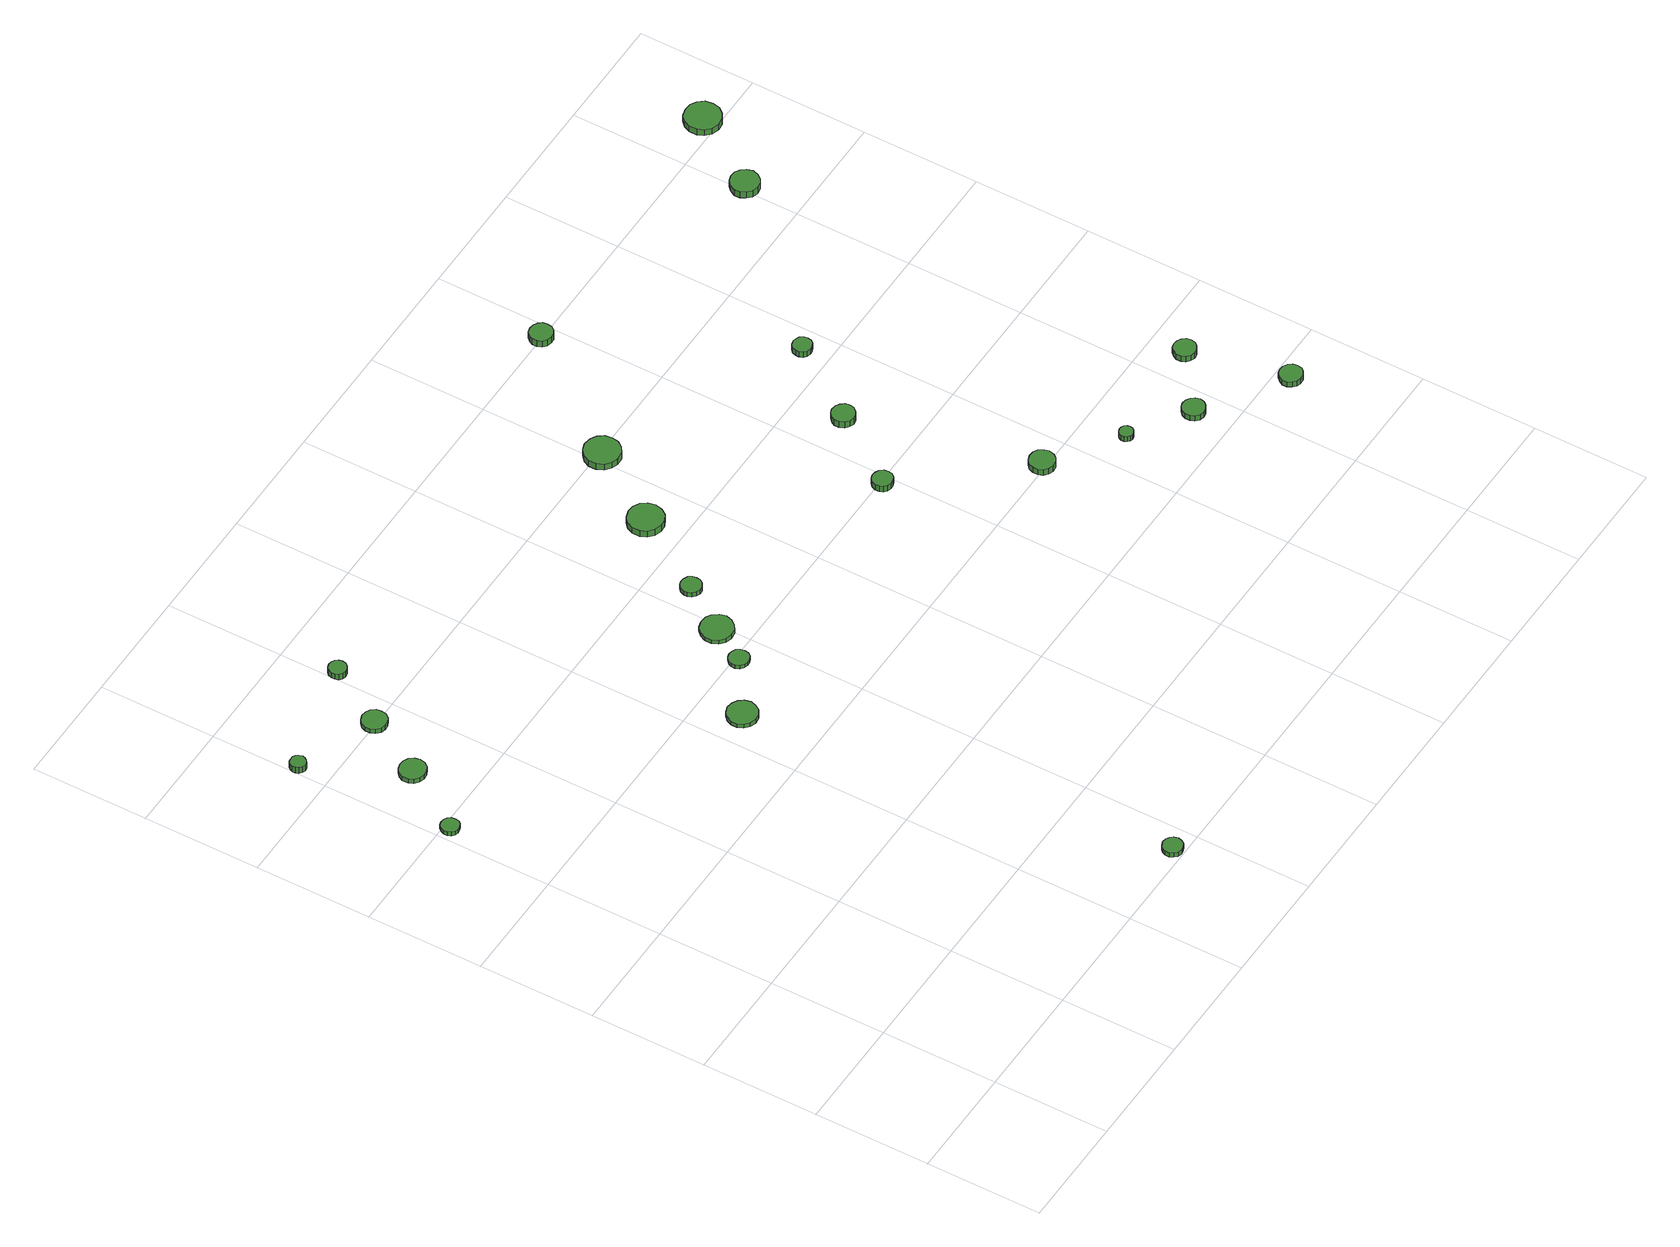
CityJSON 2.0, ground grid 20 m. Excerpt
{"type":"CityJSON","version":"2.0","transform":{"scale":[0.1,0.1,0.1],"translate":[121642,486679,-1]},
"CityObjects":{
"tree1":{"type":"SolitaryVegetationObject","attributes":{"function":"something"},"geometry":[{"type":"MultiSurface","lod":"1","boundaries":[[[0,1,2,3,4,5,6,7,8,9,10,11,12,13,14]],[[15,16,17,18,19,20,21,22,23,24,25,26,27,28,29]],[[0,29,28,1]],[[1,28,27,2]],[[2,27,26,3]],[[3,26,25,4]],[[4,25,24,5]],[[5,24,23,6]],[[6,23,22,7]],[[7,22,21,8]],[[8,21,20,9]],[[9,20,19,10]],[[10,19,18,11]],[[11,18,17,12]],[[12,17,16,13]],[[13,16,15,14]],[[14,15,29,0]]]}]},
"tree2":{"type":"SolitaryVegetationObject","attributes":{"function":"something"},"geometry":[{"type":"MultiSurface","lod":"1","boundaries":[[[30,31,32,33,34,35,36,37,38,39,40,41,42,43,44]],[[45,46,47,48,49,50,51,52,53,54,55,56,57,58,59]],[[30,59,58,31]],[[31,58,57,32]],[[32,57,56,33]],[[33,56,55,34]],[[34,55,54,35]],[[35,54,53,36]],[[36,53,52,37]],[[37,52,51,38]],[[38,51,50,39]],[[39,50,49,40]],[[40,49,48,41]],[[41,48,47,42]],[[42,47,46,43]],[[43,46,45,44]],[[44,45,59,30]]]}]},
"tree3":{"type":"SolitaryVegetationObject","attributes":{"function":"something"},"geometry":[{"type":"MultiSurface","lod":"1","boundaries":[[[60,61,62,63,64,65,66,67,68,69,70,71,72,73,74]],[[75,76,77,78,79,80,81,82,83,84,85,86,87,88,89]],[[60,89,88,61]],[[61,88,87,62]],[[62,87,86,63]],[[63,86,85,64]],[[64,85,84,65]],[[65,84,83,66]],[[66,83,82,67]],[[67,82,81,68]],[[68,81,80,69]],[[69,80,79,70]],[[70,79,78,71]],[[71,78,77,72]],[[72,77,76,73]],[[73,76,75,74]],[[74,75,89,60]]]}]},
"tree4":{"type":"SolitaryVegetationObject","attributes":{"function":"something"},"geometry":[{"type":"MultiSurface","lod":"1","boundaries":[[[90,91,92,93,94,95,96,97,98,99,100,101,102,103,104]],[[105,106,107,108,109,110,111,112,113,114,115,116,117,118,119]],[[90,119,118,91]],[[91,118,117,92]],[[92,117,116,93]],[[93,116,115,94]],[[94,115,114,95]],[[95,114,113,96]],[[96,113,112,97]],[[97,112,111,98]],[[98,111,110,99]],[[99,110,109,100]],[[100,109,108,101]],[[101,108,107,102]],[[102,107,106,103]],[[103,106,105,104]],[[104,105,119,90]]]}]},
"tree5":{"type":"SolitaryVegetationObject","attributes":{"function":"something"},"geometry":[{"type":"MultiSurface","lod":"1","boundaries":[[[120,121,122,123,124,125,126,127,128,129,130,131,132,133,134]],[[135,136,137,138,139,140,141,142,143,144,145,146,147,148,149]],[[120,149,148,121]],[[121,148,147,122]],[[122,147,146,123]],[[123,146,145,124]],[[124,145,144,125]],[[125,144,143,126]],[[126,143,142,127]],[[127,142,141,128]],[[128,141,140,129]],[[129,140,139,130]],[[130,139,138,131]],[[131,138,137,132]],[[132,137,136,133]],[[133,136,135,134]],[[134,135,149,120]]]}]},
"tree6":{"type":"SolitaryVegetationObject","attributes":{"function":"something"},"geometry":[{"type":"MultiSurface","lod":"1","boundaries":[[[150,151,152,153,154,155,156,157,158,159,160,161,162,163,164]],[[165,166,167,168,169,170,171,172,173,174,175,176,177,178,179]],[[150,179,178,151]],[[151,178,177,152]],[[152,177,176,153]],[[153,176,175,154]],[[154,175,174,155]],[[155,174,173,156]],[[156,173,172,157]],[[157,172,171,158]],[[158,171,170,159]],[[159,170,169,160]],[[160,169,168,161]],[[161,168,167,162]],[[162,167,166,163]],[[163,166,165,164]],[[164,165,179,150]]]}]},
"tree7":{"type":"SolitaryVegetationObject","attributes":{"function":"something"},"geometry":[{"type":"MultiSurface","lod":"1","boundaries":[[[180,181,182,183,184,185,186,187,188,189,190,191,192,193,194]],[[195,196,197,198,199,200,201,202,203,204,205,206,207,208,209]],[[180,209,208,181]],[[181,208,207,182]],[[182,207,206,183]],[[183,206,205,184]],[[184,205,204,185]],[[185,204,203,186]],[[186,203,202,187]],[[187,202,201,188]],[[188,201,200,189]],[[189,200,199,190]],[[190,199,198,191]],[[191,198,197,192]],[[192,197,196,193]],[[193,196,195,194]],[[194,195,209,180]]]}]},
"tree8":{"type":"SolitaryVegetationObject","attributes":{"function":"something"},"geometry":[{"type":"MultiSurface","lod":"1","boundaries":[[[210,211,212,213,214,215,216,217,218,219,220,221,222,223,224]],[[225,226,227,228,229,230,231,232,233,234,235,236,237,238,239]],[[210,239,238,211]],[[211,238,237,212]],[[212,237,236,213]],[[213,236,235,214]],[[214,235,234,215]],[[215,234,233,216]],[[216,233,232,217]],[[217,232,231,218]],[[218,231,230,219]],[[219,230,229,220]],[[220,229,228,221]],[[221,228,227,222]],[[222,227,226,223]],[[223,226,225,224]],[[224,225,239,210]]]}]},
"tree9":{"type":"SolitaryVegetationObject","attributes":{"function":"something"},"geometry":[{"type":"MultiSurface","lod":"1","boundaries":[[[240,241,242,243,244,245,246,247,248,249,250,251,252,253,254]],[[255,256,257,258,259,260,261,262,263,264,265,266,267,268,269]],[[240,269,268,241]],[[241,268,267,242]],[[242,267,266,243]],[[243,266,265,244]],[[244,265,264,245]],[[245,264,263,246]],[[246,263,262,247]],[[247,262,261,248]],[[248,261,260,249]],[[249,260,259,250]],[[250,259,258,251]],[[251,258,257,252]],[[252,257,256,253]],[[253,256,255,254]],[[254,255,269,240]]]}]},
"tree10":{"type":"SolitaryVegetationObject","attributes":{"function":"something"},"geometry":[{"type":"MultiSurface","lod":"1","boundaries":[[[270,271,272,273,274,275,276,277,278,279,280,281,282,283,284]],[[285,286,287,288,289,290,291,292,293,294,295,296,297,298,299]],[[270,299,298,271]],[[271,298,297,272]],[[272,297,296,273]],[[273,296,295,274]],[[274,295,294,275]],[[275,294,293,276]],[[276,293,292,277]],[[277,292,291,278]],[[278,291,290,279]],[[279,290,289,280]],[[280,289,288,281]],[[281,288,287,282]],[[282,287,286,283]],[[283,286,285,284]],[[284,285,299,270]]]}]},
"tree11":{"type":"SolitaryVegetationObject","attributes":{"function":"something"},"geometry":[{"type":"MultiSurface","lod":"1","boundaries":[[[300,301,302,303,304,305,306,307,308,309,310,311,312,313,314]],[[315,316,317,318,319,320,321,322,323,324,325,326,327,328,329]],[[300,329,328,301]],[[301,328,327,302]],[[302,327,326,303]],[[303,326,325,304]],[[304,325,324,305]],[[305,324,323,306]],[[306,323,322,307]],[[307,322,321,308]],[[308,321,320,309]],[[309,320,319,310]],[[310,319,318,311]],[[311,318,317,312]],[[312,317,316,313]],[[313,316,315,314]],[[314,315,329,300]]]}]},
"tree12":{"type":"SolitaryVegetationObject","attributes":{"function":"something"},"geometry":[{"type":"MultiSurface","lod":"1","boundaries":[[[330,331,332,333,334,335,336,337,338,339,340,341,342,343,344]],[[345,346,347,348,349,350,351,352,353,354,355,356,357,358,359]],[[330,359,358,331]],[[331,358,357,332]],[[332,357,356,333]],[[333,356,355,334]],[[334,355,354,335]],[[335,354,353,336]],[[336,353,352,337]],[[337,352,351,338]],[[338,351,350,339]],[[339,350,349,340]],[[340,349,348,341]],[[341,348,347,342]],[[342,347,346,343]],[[343,346,345,344]],[[344,345,359,330]]]}]},
"tree13":{"type":"SolitaryVegetationObject","attributes":{"function":"something"},"geometry":[{"type":"MultiSurface","lod":"1","boundaries":[[[360,361,362,363,364,365,366,367,368,369,370,371,372,373,374]],[[375,376,377,378,379,380,381,382,383,384,385,386,387,388,389]],[[360,389,388,361]],[[361,388,387,362]],[[362,387,386,363]],[[363,386,385,364]],[[364,385,384,365]],[[365,384,383,366]],[[366,383,382,367]],[[367,382,381,368]],[[368,381,380,369]],[[369,380,379,370]],[[370,379,378,371]],[[371,378,377,372]],[[372,377,376,373]],[[373,376,375,374]],[[374,375,389,360]]]}]},
"tree14":{"type":"SolitaryVegetationObject","attributes":{"function":"something"},"geometry":[{"type":"MultiSurface","lod":"1","boundaries":[[[390,391,392,393,394,395,396,397,398,399,400,401,402,403,404]],[[405,406,407,408,409,410,411,412,413,414,415,416,417,418,419]],[[390,419,418,391]],[[391,418,417,392]],[[392,417,416,393]],[[393,416,415,394]],[[394,415,414,395]],[[395,414,413,396]],[[396,413,412,397]],[[397,412,411,398]],[[398,411,410,399]],[[399,410,409,400]],[[400,409,408,401]],[[401,408,407,402]],[[402,407,406,403]],[[403,406,405,404]],[[404,405,419,390]]]}]},
"tree15":{"type":"SolitaryVegetationObject","attributes":{"function":"something"},"geometry":[{"type":"MultiSurface","lod":"1","boundaries":[[[420,421,422,423,424,425,426,427,428,429,430,431,432,433,434]],[[435,436,437,438,439,440,441,442,443,444,445,446,447,448,449]],[[420,449,448,421]],[[421,448,447,422]],[[422,447,446,423]],[[423,446,445,424]],[[424,445,444,425]],[[425,444,443,426]],[[426,443,442,427]],[[427,442,441,428]],[[428,441,440,429]],[[429,440,439,430]],[[430,439,438,431]],[[431,438,437,432]],[[432,437,436,433]],[[433,436,435,434]],[[434,435,449,420]]]}]},
"tree16":{"type":"SolitaryVegetationObject","attributes":{"function":"something"},"geometry":[{"type":"MultiSurface","lod":"1","boundaries":[[[450,451,452,453,454,455,456,457,458,459,460,461,462,463,464]],[[465,466,467,468,469,470,471,472,473,474,475,476,477,478,479]],[[450,479,478,451]],[[451,478,477,452]],[[452,477,476,453]],[[453,476,475,454]],[[454,475,474,455]],[[455,474,473,456]],[[456,473,472,457]],[[457,472,471,458]],[[458,471,470,459]],[[459,470,469,460]],[[460,469,468,461]],[[461,468,467,462]],[[462,467,466,463]],[[463,466,465,464]],[[464,465,479,450]]]}]},
"tree17":{"type":"SolitaryVegetationObject","attributes":{"function":"something"},"geometry":[{"type":"MultiSurface","lod":"1","boundaries":[[[480,481,482,483,484,485,486,487,488,489,490,491,492,493,494]],[[495,496,497,498,499,500,501,502,503,504,505,506,507,508,509]],[[480,509,508,481]],[[481,508,507,482]],[[482,507,506,483]],[[483,506,505,484]],[[484,505,504,485]],[[485,504,503,486]],[[486,503,502,487]],[[487,502,501,488]],[[488,501,500,489]],[[489,500,499,490]],[[490,499,498,491]],[[491,498,497,492]],[[492,497,496,493]],[[493,496,495,494]],[[494,495,509,480]]]}]},
"tree18":{"type":"SolitaryVegetationObject","attributes":{"function":"something"},"geometry":[{"type":"MultiSurface","lod":"1","boundaries":[[[510,511,512,513,514,515,516,517,518,519,520,521,522,523,524]],[[525,526,527,528,529,530,531,532,533,534,535,536,537,538,539]],[[510,539,538,511]],[[511,538,537,512]],[[512,537,536,513]],[[513,536,535,514]],[[514,535,534,515]],[[515,534,533,516]],[[516,533,532,517]],[[517,532,531,518]],[[518,531,530,519]],[[519,530,529,520]],[[520,529,528,521]],[[521,528,527,522]],[[522,527,526,523]],[[523,526,525,524]],[[524,525,539,510]]]}]},
"tree19":{"type":"SolitaryVegetationObject","attributes":{"function":"something"},"geometry":[{"type":"MultiSurface","lod":"1","boundaries":[[[540,541,542,543,544,545,546,547,548,549,550,551,552,553,554]],[[555,556,557,558,559,560,561,562,563,564,565,566,567,568,569]],[[540,569,568,541]],[[541,568,567,542]],[[542,567,566,543]],[[543,566,565,544]],[[544,565,564,545]],[[545,564,563,546]],[[546,563,562,547]],[[547,562,561,548]],[[548,561,560,549]],[[549,560,559,550]],[[550,559,558,551]],[[551,558,557,552]],[[552,557,556,553]],[[553,556,555,554]],[[554,555,569,540]]]}]},
"tree20":{"type":"SolitaryVegetationObject","attributes":{"function":"something"},"geometry":[{"type":"MultiSurface","lod":"1","boundaries":[[[570,571,572,573,574,575,576,577,578,579,580,581,582,583,584]],[[585,586,587,588,589,590,591,592,593,594,595,596,597,598,599]],[[570,599,598,571]],[[571,598,597,572]],[[572,597,596,573]],[[573,596,595,574]],[[574,595,594,575]],[[575,594,593,576]],[[576,593,592,577]],[[577,592,591,578]],[[578,591,590,579]],[[579,590,589,580]],[[580,589,588,581]],[[581,588,587,582]],[[582,587,586,583]],[[583,586,585,584]],[[584,585,599,570]]]}]},
"tree21":{"type":"SolitaryVegetationObject","attributes":{"function":"something"},"geometry":[{"type":"MultiSurface","lod":"1","boundaries":[[[600,601,602,603,604,605,606,607,608,609,610,611,612,613,614]],[[615,616,617,618,619,620,621,622,623,624,625,626,627,628,629]],[[600,629,628,601]],[[601,628,627,602]],[[602,627,626,603]],[[603,626,625,604]],[[604,625,624,605]],[[605,624,623,606]],[[606,623,622,607]],[[607,622,621,608]],[[608,621,620,609]],[[609,620,619,610]],[[610,619,618,611]],[[611,618,617,612]],[[612,617,616,613]],[[613,616,615,614]],[[614,615,629,600]]]}]},
"tree22":{"type":"SolitaryVegetationObject","attributes":{"function":"something"},"geometry":[{"type":"MultiSurface","lod":"1","boundaries":[[[630,631,632,633,634,635,636,637,638,639,640,641,642,643,644]],[[645,646,647,648,649,650,651,652,653,654,655,656,657,658,659]],[[630,659,658,631]],[[631,658,657,632]],[[632,657,656,633]],[[633,656,655,634]],[[634,655,654,635]],[[635,654,653,636]],[[636,653,652,637]],[[637,652,651,638]],[[638,651,650,639]],[[639,650,649,640]],[[640,649,648,641]],[[641,648,647,642]],[[642,647,646,643]],[[643,646,645,644]],[[644,645,659,630]]]}]},
"tree23":{"type":"SolitaryVegetationObject","attributes":{"function":"something"},"geometry":[{"type":"MultiSurface","lod":"1","boundaries":[[[660,661,662,663,664,665,666,667,668,669,670,671,672,673,674]],[[675,676,677,678,679,680,681,682,683,684,685,686,687,688,689]],[[660,689,688,661]],[[661,688,687,662]],[[662,687,686,663]],[[663,686,685,664]],[[664,685,684,665]],[[665,684,683,666]],[[666,683,682,667]],[[667,682,681,668]],[[668,681,680,669]],[[669,680,679,670]],[[670,679,678,671]],[[671,678,677,672]],[[672,677,676,673]],[[673,676,675,674]],[[674,675,689,660]]]}]}
},
"vertices":[
[39,989,15],[38,996,15],[34,1001,15],[29,1004,15],[22,1005,15],[16,1003,15],[12,998,15],[9,992,15],[9,986,15],[12,980,15],[16,976,15],[22,974,15],[29,975,15],[34,978,15],[38,983,15],[38,983,7],[34,978,7],[29,975,7],[22,974,7],[16,976,7],[12,980,7],[9,986,7],[9,992,7],[12,998,7],[16,1003,7],[22,1005,7],[29,1004,7],[34,1001,7],[38,996,7],[39,989,7],
[27,1255,20],[25,1261,20],[22,1265,20],[18,1268,20],[12,1268,20],[7,1267,20],[3,1263,20],[1,1258,20],[1,1253,20],[3,1248,20],[7,1244,20],[12,1242,20],[18,1243,20],[22,1246,20],[25,1250,20],[25,1250,7],[22,1246,7],[18,1243,7],[12,1242,7],[7,1244,7],[3,1248,7],[1,1253,7],[1,1258,7],[3,1263,7],[7,1267,7],[12,1268,7],[18,1268,7],[22,1265,7],[25,1261,7],[27,1255,7],
[117,1099,16],[115,1108,16],[109,1116,16],[101,1120,16],[92,1121,16],[83,1118,16],[76,1112,16],[72,1104,16],[72,1094,16],[76,1086,16],[83,1080,16],[92,1077,16],[101,1078,16],[109,1082,16],[115,1090,16],[115,1090,7],[109,1082,7],[101,1078,7],[92,1077,7],[83,1080,7],[76,1086,7],[72,1094,7],[72,1104,7],[76,1112,7],[83,1118,7],[92,1121,7],[101,1120,7],[109,1116,7],[115,1108,7],[117,1099,7],
[172,1202,17],[171,1211,17],[165,1218,17],[158,1222,17],[149,1223,17],[141,1220,17],[134,1214,17],[131,1206,17],[131,1198,17],[134,1190,17],[141,1184,17],[149,1181,17],[158,1182,17],[165,1186,17],[171,1193,17],[171,1193,8],[165,1186,8],[158,1182,8],[149,1181,8],[141,1184,8],[134,1190,8],[131,1198,8],[131,1206,8],[134,1214,8],[141,1220,8],[149,1223,8],[158,1222,8],[165,1218,8],[171,1211,8],[172,1202,8],
[576,19,17],[574,26,17],[570,31,17],[564,35,17],[557,36,17],[550,33,17],[545,29,17],[542,22,17],[542,15,17],[545,9,17],[550,4,17],[557,2,17],[564,3,17],[570,6,17],[574,12,17],[574,12,8],[570,6,8],[564,3,8],[557,2,8],[550,4,8],[545,9,8],[542,15,8],[542,22,8],[545,29,8],[550,33,8],[557,36,8],[564,35,8],[570,31,8],[574,26,8],[576,19,8],
[226,1304,23],[225,1310,23],[221,1315,23],[216,1318,23],[210,1319,23],[204,1317,23],[199,1313,23],[197,1307,23],[197,1301,23],[199,1295,23],[204,1291,23],[210,1289,23],[216,1290,23],[221,1293,23],[225,1298,23],[225,1298,11],[221,1293,11],[216,1290,11],[210,1289,11],[204,1291,11],[199,1295,11],[197,1301,11],[197,1307,11],[199,1313,11],[204,1317,11],[210,1319,11],[216,1318,11],[221,1315,11],[225,1310,11],[226,1304,11],
[482,727,17],[479,738,17],[473,746,17],[464,751,17],[453,753,17],[443,749,17],[435,742,17],[431,732,17],[431,722,17],[435,712,17],[443,705,17],[453,702,17],[464,703,17],[473,708,17],[479,717,17],[479,717,9],[473,708,9],[464,703,9],[453,702,9],[443,705,9],[435,712,9],[431,722,9],[431,732,9],[435,742,9],[443,749,9],[453,753,9],[464,751,9],[473,746,9],[479,738,9],[482,727,9],
[570,792,15],[569,799,15],[565,805,15],[558,808,15],[551,809,15],[545,807,15],[539,802,15],[536,796,15],[536,789,15],[539,782,15],[545,777,15],[551,775,15],[558,776,15],[565,779,15],[569,785,15],[569,785,8],[565,779,8],[558,776,8],[551,775,8],[545,777,8],[539,782,8],[536,789,8],[536,796,8],[539,802,8],[545,807,8],[551,809,8],[558,808,8],[565,805,8],[569,799,8],[570,792,8],
[617,853,16],[614,864,16],[607,874,16],[598,879,16],[586,880,16],[575,877,16],[567,869,16],[562,859,16],[562,847,16],[567,837,16],[575,829,16],[586,826,16],[598,827,16],[607,833,16],[614,842,16],[614,842,8],[607,833,8],[598,827,8],[586,826,8],[575,829,8],[567,837,8],[562,847,8],[562,859,8],[567,869,8],[575,877,8],[586,880,8],[598,879,8],[607,874,8],[614,864,8],[617,853,8],
[661,933,17],[660,940,17],[656,946,17],[649,949,17],[642,950,17],[635,948,17],[630,943,17],[627,936,17],[627,929,17],[630,923,17],[635,918,17],[642,915,17],[649,916,17],[656,920,17],[660,926,17],[660,926,8],[656,920,8],[649,916,8],[642,915,8],[635,918,8],[630,923,8],[627,929,8],[627,936,8],[630,943,8],[635,948,8],[642,950,8],[649,949,8],[656,946,8],[660,940,8],[661,933,8],
[756,1064,21],[753,1076,21],[746,1086,21],[735,1092,21],[723,1093,21],[711,1089,21],[702,1081,21],[697,1070,21],[697,1057,21],[702,1046,21],[711,1038,21],[723,1034,21],[735,1035,21],[746,1041,21],[753,1051,21],[753,1051,8],[746,1041,8],[735,1035,8],[723,1034,8],[711,1038,8],[702,1046,8],[697,1057,8],[697,1070,8],[702,1081,8],[711,1089,8],[723,1093,8],[735,1092,8],[746,1086,8],[753,1076,8],[756,1064,8],
[836,1190,28],[834,1202,28],[827,1212,28],[816,1218,28],[803,1220,28],[792,1216,28],[782,1207,28],[777,1196,28],[777,1184,28],[782,1172,28],[792,1164,28],[803,1160,28],[816,1161,28],[827,1168,28],[834,1178,28],[834,1178,15],[827,1168,15],[816,1161,15],[803,1160,15],[792,1164,15],[782,1172,15],[777,1184,15],[777,1196,15],[782,1207,15],[792,1216,15],[803,1220,15],[816,1218,15],[827,1212,15],[834,1202,15],[836,1190,15],
[1002,796,19],[1001,803,19],[996,809,19],[990,812,19],[983,813,19],[976,811,19],[971,806,19],[968,799,19],[968,792,19],[971,786,19],[976,781,19],[983,779,19],[990,780,19],[996,783,19],[1001,789,19],[1001,789,7],[996,783,7],[990,780,7],[983,779,7],[976,781,7],[971,786,7],[968,792,7],[968,799,7],[971,806,7],[976,811,7],[983,813,7],[990,812,7],[996,809,7],[1001,803,7],[1002,796,7],
[1166,607,19],[1164,615,19],[1159,623,19],[1151,627,19],[1142,628,19],[1134,625,19],[1127,619,19],[1124,611,19],[1124,602,19],[1127,594,19],[1134,588,19],[1142,585,19],[1151,586,19],[1159,591,19],[1164,598,19],[1164,598,7],[1159,591,7],[1151,586,7],[1142,585,7],[1134,588,7],[1127,594,7],[1124,602,7],[1124,611,7],[1127,619,7],[1134,625,7],[1142,628,7],[1151,627,7],[1159,623,7],[1164,615,7],[1166,607,7],
[1090,918,20],[1088,926,20],[1083,932,20],[1076,936,20],[1068,937,20],[1061,935,20],[1055,929,20],[1051,922,20],[1051,914,20],[1055,906,20],[1061,901,20],[1068,898,20],[1076,899,20],[1083,903,20],[1088,910,20],[1088,910,7],[1083,903,7],[1076,899,7],[1068,898,7],[1061,901,7],[1055,906,7],[1051,914,7],[1051,922,7],[1055,929,7],[1061,935,7],[1068,937,7],[1076,936,7],[1083,932,7],[1088,926,7],[1090,918,7],
[987,1397,30],[986,1405,30],[981,1411,30],[974,1415,30],[966,1416,30],[958,1414,30],[952,1408,30],[949,1401,30],[949,1393,30],[952,1385,30],[958,1380,30],[966,1378,30],[974,1378,30],[981,1382,30],[986,1389,30],[986,1389,17],[981,1382,17],[974,1378,17],[966,1378,17],[958,1380,17],[952,1385,17],[949,1393,17],[949,1401,17],[952,1408,17],[958,1414,17],[966,1416,17],[974,1415,17],[981,1411,17],[986,1405,17],[987,1397,17],
[1274,527,19],[1273,532,19],[1270,536,19],[1266,538,19],[1261,539,19],[1257,537,19],[1253,534,19],[1251,529,19],[1251,525,19],[1253,520,19],[1257,517,19],[1261,515,19],[1266,516,19],[1270,518,19],[1273,522,19],[1273,522,8],[1270,518,8],[1266,516,8],[1261,515,8],[1257,517,8],[1253,520,8],[1251,525,8],[1251,529,8],[1253,534,8],[1257,537,8],[1261,539,8],[1266,538,8],[1270,536,8],[1273,532,8],[1274,527,8],
[1174,1044,23],[1173,1050,23],[1169,1056,23],[1163,1059,23],[1157,1060,23],[1150,1058,23],[1145,1053,23],[1143,1047,23],[1143,1041,23],[1145,1035,23],[1150,1030,23],[1157,1028,23],[1163,1029,23],[1169,1032,23],[1173,1037,23],[1173,1037,11],[1169,1032,11],[1163,1029,11],[1157,1028,11],[1150,1030,11],[1145,1035,11],[1143,1041,11],[1143,1047,11],[1145,1053,11],[1150,1058,11],[1157,1060,11],[1163,1059,11],[1169,1056,11],[1173,1050,11],[1174,1044,11],
[1379,465,19],[1377,473,19],[1372,479,19],[1365,483,19],[1357,484,19],[1350,482,19],[1344,476,19],[1341,469,19],[1341,461,19],[1344,454,19],[1350,448,19],[1357,446,19],[1365,447,19],[1372,451,19],[1377,457,19],[1377,457,8],[1372,451,8],[1365,447,8],[1357,446,8],[1350,448,8],[1344,454,8],[1341,461,8],[1341,469,8],[1344,476,8],[1350,482,8],[1357,484,8],[1365,483,8],[1372,479,8],[1377,473,8],[1379,465,8],
[1516,374,19],[1515,382,19],[1510,388,19],[1503,392,19],[1495,393,19],[1488,391,19],[1482,385,19],[1478,378,19],[1478,370,19],[1482,363,19],[1488,357,19],[1495,355,19],[1503,356,19],[1510,360,19],[1515,366,19],[1515,366,8],[1510,360,8],[1503,356,8],[1495,355,8],[1488,357,8],[1482,363,8],[1478,370,8],[1478,378,8],[1482,385,8],[1488,391,8],[1495,393,8],[1503,392,8],[1510,388,8],[1515,382,8],[1516,374,8],
[1476,540,21],[1475,548,21],[1470,554,21],[1463,558,21],[1455,559,21],[1448,557,21],[1442,551,21],[1439,544,21],[1439,536,21],[1442,529,21],[1448,524,21],[1455,521,21],[1463,522,21],[1470,526,21],[1475,532,21],[1475,532,9],[1470,526,9],[1463,522,9],[1455,521,9],[1448,524,9],[1442,529,9],[1439,536,9],[1439,544,9],[1442,551,9],[1448,557,9],[1455,559,9],[1463,558,9],[1470,554,9],[1475,548,9],[1476,540,9],
[1430,1296,24],[1427,1306,24],[1421,1314,24],[1413,1319,24],[1403,1320,24],[1393,1317,24],[1386,1310,24],[1381,1301,24],[1381,1291,24],[1386,1282,24],[1393,1275,24],[1403,1272,24],[1413,1273,24],[1421,1278,24],[1427,1286,24],[1427,1286,11],[1421,1278,11],[1413,1273,11],[1403,1272,11],[1393,1275,11],[1386,1282,11],[1381,1291,11],[1381,1301,11],[1386,1310,11],[1393,1317,11],[1403,1320,11],[1413,1319,11],[1421,1314,11],[1427,1306,11],[1430,1296,11],
[1521,1423,21],[1519,1436,21],[1511,1446,21],[1501,1452,21],[1488,1453,21],[1476,1450,21],[1467,1441,21],[1462,1430,21],[1462,1417,21],[1467,1406,21],[1476,1397,21],[1488,1393,21],[1501,1395,21],[1511,1401,21],[1519,1411,21],[1519,1411,8],[1511,1401,8],[1501,1395,8],[1488,1393,8],[1476,1397,8],[1467,1406,8],[1462,1417,8],[1462,1430,8],[1467,1441,8],[1476,1450,8],[1488,1453,8],[1501,1452,8],[1511,1446,8],[1519,1436,8],[1521,1423,8]
]}
